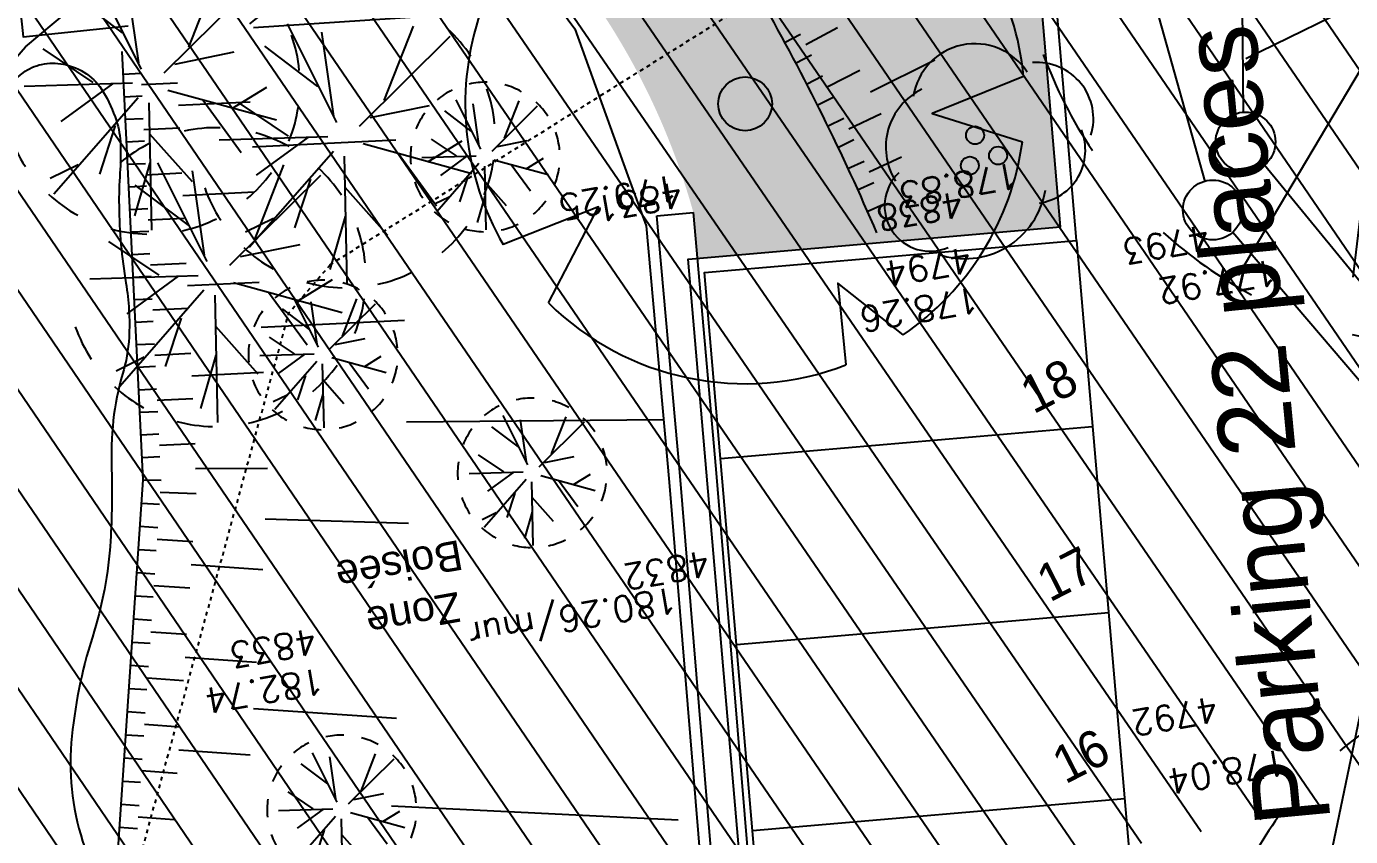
# Model space of a CAD drawing. Extents: x -2313930 to 3286427, y -3858277 to 2572692.
# Drawn here: x 6280 to 8052, y 3329 to 4413 of the extents above; entities that cross this region are included whole.
import ezdxf
from ezdxf.enums import TextEntityAlignment as Align
from ezdxf.lldxf.tags import DXFTag

# ---------------------------------------------------------------- set-up
doc = ezdxf.new("R2010")
doc.units = 0
doc.linetypes.add('STYLE_01', pattern=[0.41664, 0.20828, -0.20836])
doc.layers.add('_GAZELEC-RESERVATION 2', color=132, linetype='Continuous', lineweight=18)
doc.layers.add('Fond topo - P', color=252, linetype='Continuous', lineweight=50)
for name, color, linetype in [('AEP_SSL', 252, 'Continuous'), ('DWG_280-140115-P - ALTEA-CANA', 252, 'Continuous'), ('Fond topo - CLO_MUR', 252, 'Continuous'), ('Fond topo - TAL', 252, 'Continuous'), ('Fond topo - TAL_HAC', 252, 'Continuous'), ('Fond topo - VEG', 252, 'Continuous'), ('Fond topo - VEG_TXT_ESSENCE', 252, 'Continuous'), ('Fond topo - Z_500', 252, 'Continuous'), ('prlm-VRD', 2, 'Continuous'), ('SA - arbre', 252, 'Continuous'), ('SA - arbuste', 252, 'Continuous'), ('SA - bordure', 252, 'Continuous'), ('SA - bât D', 252, 'Continuous'), ('SA - couvre sol', 252, 'Continuous'), ('SA - enrobé', 252, 'Continuous'), ('SA - EP-réso', 252, 'EP'), ('SA - EU-réso', 252, 'EU'), ('SA - EVMV', 252, 'Continuous'), ('SA - limite revêtement', 252, 'Continuous'), ('SA - marquage au sol', 252, 'Continuous')]:
    doc.layers.add(name, color=color, linetype=linetype)
for name, color, linetype, plot in [('Fond topo - N', 252, 'Continuous', False), ('Fond topo - NCACHE', 252, 'Continuous', False), ('Fond topo - ZCACHE', 252, 'Continuous', False)]:
    doc.layers.add(name, color=color, linetype=linetype, plot=plot)
doc.styles.add('2000_ARIAL', font='arial.ttf', dxfattribs={"height": 0.400000006})
doc.styles.add('Arial', font='arial.ttf')
doc.styles.add('Futura Std Book', font='')
doc.styles.add('Lignes', font='arial.ttf', dxfattribs={"height": 0.35})
doc.styles.add('SIMPLEX', font='simplex_.ttf', dxfattribs={"height": 1.25})
doc.styles.get('Futura Std Book').set_extended_font_data('Futura Std Book')
tags = doc.linetypes.add('EP', pattern='A,5,-0.25,["EP",Lignes,S=1,R=0,X=0,Y=-0.18],-1.25', length=6.5).pattern_tags.tags
tags[15:16] = [DXFTag(74, 4), DXFTag(75, 0), DXFTag(340, '0'), DXFTag(46, 0.0), DXFTag(50, 0.0), DXFTag(44, 0.0), DXFTag(45, 0.0)]
tags[4:5] = [DXFTag(74, 4), DXFTag(75, 0), DXFTag(340, '0'), DXFTag(46, 0.0), DXFTag(50, 0.0), DXFTag(44, 0.0), DXFTag(45, 0.0)]
tags = doc.linetypes.add('EU', pattern='A,5,-0.25,["EU",Lignes,S=1,R=0,X=0,Y=-0.18],-1.25', length=6.5).pattern_tags.tags
tags[15:16] = [DXFTag(74, 4), DXFTag(75, 0), DXFTag(340, '0'), DXFTag(46, 0.0), DXFTag(50, 0.0), DXFTag(44, 0.0), DXFTag(45, 0.0)]
tags[4:5] = [DXFTag(74, 4), DXFTag(75, 0), DXFTag(340, '0'), DXFTag(46, 0.0), DXFTag(50, 0.0), DXFTag(44, 0.0), DXFTag(45, 0.0)]
tags = doc.linetypes.add('L16', pattern=[0.37500001490116125, 0.300000011920929, -0.07500000298023224]).pattern_tags.tags
tags[6:7] = [DXFTag(74, 4), DXFTag(75, 0), DXFTag(340, '0'), DXFTag(46, 0.0), DXFTag(50, 0.0), DXFTag(44, 0.0), DXFTag(45, 0.0)]
tags[4:5] = [DXFTag(74, 4), DXFTag(75, 0), DXFTag(340, '0'), DXFTag(46, 0.0), DXFTag(50, 0.0), DXFTag(44, 0.0), DXFTag(45, 0.0)]
tags = doc.linetypes.add('L8', pattern=[0.22500000894069674, 0.1500000059604645, -0.07500000298023224]).pattern_tags.tags
tags[6:7] = [DXFTag(74, 4), DXFTag(75, 0), DXFTag(340, '0'), DXFTag(46, 0.0), DXFTag(50, 0.0), DXFTag(44, 0.0), DXFTag(45, 0.0)]
tags[4:5] = [DXFTag(74, 4), DXFTag(75, 0), DXFTag(340, '0'), DXFTag(46, 0.0), DXFTag(50, 0.0), DXFTag(44, 0.0), DXFTag(45, 0.0)]
pattern_1 = [(349.2763985886067, (-277130161.1279894, -473864756.7787022), (22.32856350872324, 117.9043497231417), [37.5000005625, -202.5000030375]), (79.27639858860677, (-277130147.3110734, -473864759.3953308), (-235.8086994462835, 44.65712701744649), [15.000000225, -105.000001575]), (79.27639858860677, (-277130138.0997961, -473864761.1397498), (-235.8086994462835, 44.65712701744649), [15.000000225, -105.000001575]), (79.27639858860677, (-277130142.7054347, -473864760.2675403), (-235.8086994462835, 44.65712701744649), [18.75000028125, -101.25000151875]), (112.9664661186067, (-277130151.916716, -473864758.5231205), (-191.1515722884832, 280.4658259369293), [12.00000018, -420.7461593111922]), (45.58633105860677, (-277130133.4941673, -473864762.0119574), (22.32856353476547, 117.9043498154048), [12.00000018, -420.7461593111923]), (45.58633105860677, (-277130124.2828801, -473864763.7563783), (22.32856353476547, 117.9043498154048), [26.00000039, -406.6661590999923]), (112.9664661186067, (-277130161.1279894, -473864756.7787022), (-191.1515722884832, 280.4658259369293), [26.00000039, -406.6661590999922]), (349.2763985886067, (-277130073.3609553, -473864750.4999832), (22.32856350872324, 117.9043497231417), [44.42455106636825, -195.5754525336318]), (349.2763985886067, (-277130085.1249766, -473864728.4255323), (22.32856350872324, 117.9043497231417), [82.81008944215131, -56.09585564143782, 43.07431864611476, -58.01973967029608]), (349.2763985886067, (-277130096.7337571, -473864706.3804808), (22.32856350872324, 117.9043497231417), [119.4799495921992, -46.28746189431191, 29.47870124218051, -44.75389087130835]), (349.2763985886067, (-277130108.4191755, -473864684.3209158), (22.32856350872324, 117.9043497231417), [100.4611429069171, -139.5388606930829]), (349.2763985886067, (-277130104.5097786, -473864665.2146754), (22.32856350872324, 117.9043497231417), [65.56973938354608, -174.4302642164539])]

# ---------------------------------------------------------------- blocks, each defined once
blk = doc.blocks.new('200')
at = {"linetype": 'Continuous', "lineweight": -2}
blk.add_circle((0, 0), 0.4, dxfattribs=at)
blk = doc.blocks.new('PTOPO')
at = {"layer": 'Fond topo - NCACHE', "style": 'SIMPLEX'}
blk.add_attdef('MAT', text='', height=0.34, dxfattribs=at).set_placement((0.09999999986030161, -0.09999999962747097), align=Align.TOP_LEFT)
at = {"layer": 'Fond topo - ZCACHE', "style": 'SIMPLEX'}
blk.add_attdef('ALT', (0.09999999986030161, 0.09999999962747097), '', height=0.34, dxfattribs=at)
blk = doc.blocks.new('VEG12')
at = {"ltscale": 2}
for p, q in [((0.01815258799999997, 0.057406781), (0.100441039, 0.47293725)), ((0.05749608, 0.253444298), (0.145517598, 0.414706841)), ((0.037902722, 0.15845596), (-0.06593155700000003, 0.344147082)), ((-0.158788295, 0.086017079), (-0.245985314, 0.284587218)), ((0.04981112299999996, 0.033821695), (0.391570728, 0.285894318)), ((0.143890955, 0.107467204), (0.230033352, 0.253971609)), ((0.2917471699999999, 0.208620217), (0.392372872, 0.233301274)), ((-0.05229389700000003, 0.02983962500000001), (-0.383643778, 0.204631851)), ((-0.25001839, 0.135126714), (-0.3755999820000001, 0.091127132)), ((0.122915307, -0.02992704099999999), (0.317230371, 0.05540147100000001)), ((-0.05265807700000003, -0.029192154), (-0.412380265, -0.256628677)), ((0.057557527, -0.01766878999999999), (0.411943876, -0.08413611500000001)), ((-0.09359106700000003, -0.049762263), (-0.2956446150000001, -0.04653133200000001)), ((0.01825986499999999, -0.057372749), (0.107637982, -0.4128258760000001)), ((0.184132294, -0.04763066399999999), (0.323120213, -0.192805613)), ((0.02259491799999996, -0.07955337300000001), (0.001649748999999978, -0.36183712)), ((-0.151821475, -0.09483882200000002), (-0.2999525240000001, -0.315936062)), ((0.05371548199999998, -0.188497704), (0.197263789, -0.356749422))]:
    blk.add_line(p, q, dxfattribs=at)
for start, end in [(90, 103.8461539085843), (62.30769199853572, 76.15384597947835), (117.6923078993823, 131.5384619204946), (34.61538499867542, 48.46153799321151), (145.3846149358338, 159.2307690506909), (6.923076979206323, 20.76923090842763), (173.0769230068974, 186.9230769931026), (339.2307689837768, 353.0769230207937), (200.7692310571047, 214.6153850641662), (311.5384620067885, 325.3846150013246), (228.4615380795054, 242.3076921006177), (283.8461540205217, 297.6923080014643), (256.1538460914157, 270)]:
    blk.add_arc((0, 0), 0.496982058, start, end, dxfattribs=at)
blk = doc.blocks.new('VEG12A')
at = {"ltscale": 2}
for p, q in [((0.01815258799999997, 0.057406781), (0.100441039, 0.47293725)), ((0.05749608, 0.253444298), (0.145517598, 0.414706841)), ((0.037902722, 0.15845596), (-0.06593155700000003, 0.344147082)), ((-0.158788295, 0.086017079), (-0.245985314, 0.284587218)), ((0.04981112299999996, 0.033821695), (0.391570728, 0.285894318)), ((0.143890955, 0.107467204), (0.230033352, 0.253971609)), ((0.2917471699999999, 0.208620217), (0.392372872, 0.233301274)), ((-0.05229389700000003, 0.02983962500000001), (-0.383643778, 0.204631851)), ((-0.25001839, 0.135126714), (-0.3755999820000001, 0.091127132)), ((0.122915307, -0.02992704099999999), (0.317230371, 0.05540147100000001)), ((-0.05265807700000003, -0.029192154), (-0.412380265, -0.256628677)), ((0.057557527, -0.01766878999999999), (0.411943876, -0.08413611500000001)), ((-0.09359106700000003, -0.049762263), (-0.2956446150000001, -0.04653133200000001)), ((0.02259491799999996, -0.07955337300000001), (0.001649748999999978, -0.36183712)), ((0.01825986499999999, -0.057372749), (0.107637982, -0.4128258760000001)), ((0.184132294, -0.04763066399999999), (0.323120213, -0.192805613)), ((-0.151821475, -0.09483882200000002), (-0.2999525240000001, -0.315936062)), ((0.05371548199999998, -0.188497704), (0.197263789, -0.356749422))]:
    blk.add_line(p, q, dxfattribs=at)
for start, end in [(90, 103.8461539085843), (62.30769199853572, 76.15384597947835), (117.6923078993823, 131.5384619204946), (34.61538499867542, 48.46153799321151), (145.3846149358338, 159.2307690506909), (6.923076979206323, 20.76923090842763), (173.0769230068974, 186.9230769931026), (200.7692310571047, 214.6153850641662), (228.4615380795054, 242.3076921006177), (283.8461540205217, 297.6923080014643), (256.1538460914157, 270)]:
    blk.add_arc((0, 0), 0.496982058, start, end, dxfattribs=at)
blk = doc.blocks.new('A$C1F970F0F')
at = {"layer": 'SA - couvre sol'}
h = blk.add_hatch(dxfattribs=at)
h.set_pattern_fill('PELOUSE6', color=256, scale=20.0000003, angle=-10.72360141139323, style=0, pattern_type=2)
h.set_pattern_definition(pattern_1)
edge = h.paths.add_edge_path()
edge.add_line((7646.833733000393, 9004.239187634612), (7477.034909394343, 8929.894142197196))
edge.add_arc((7434.696929002223, 9026.329550800418), 105.3199535518038, 248.6552803840878, 293.7028870098457, ccw=False)
edge.add_line((7396.362750401272, 8928.233764092513), (7340.429076437112, 8871.198932294612))
edge.add_arc((7468.942843810095, 8745.1663500336), 180.0000005438222, 135.5584717013493, 219.3767829141741)
edge.add_arc((4686.176288028108, 6461.26392506193), 3419.999998216231, 12.585048785930383, 39.37678309475541, ccw=False)
edge.add_line((8024.006178657112, 7206.442835890936), (8219.509561664872, 7248.890723525209))
edge.add_arc((8223.753109693258, 7229.346100284074), 19.99999993767855, 12.249983647925774, 102.24998416524511, ccw=False)
edge.add_arc((4686.176201344639, 6461.263923183918), 3640.000084590873, -4.615344787991717, 12.24998357604062, ccw=False)
edge.add_arc((8294.437943437548, 6169.977445866316), 20.00000014751522, -94.6153446132571, -4.615344959063975, ccw=False)
edge.add_line((8292.82862597217, 6150.04229846682), (8093.418862683157, 6166.140179817832))
edge.add_arc((4686.175363890326, 6461.264035144361), 3420.000928369583, -9.235443775684189, -4.9504103777057935, ccw=False)
edge.add_line((8061.843408481891, 5912.381895936595), (8521.34448288443, 5951.967918737956))
edge.add_line((8521.34448288443, 5951.967918737956), (8610.609832601514, 4915.805915142612))
edge.add_line((8610.609832601513, 4915.805915142613), (8112.455023229381, 4872.889881516216))
edge.add_line((8112.455023229382, 4872.889881516216), (8135.919816270769, 4600.518498862564))
edge.add_line((8135.919816270769, 4600.518498862564), (8634.074625419682, 4643.434532436447))
edge.add_line((8634.074625419682, 4643.434532436448), (8744.797991940773, 3358.19512460702))
edge.add_line((8744.797991940773, 3358.195124607019), (8246.754370085053, 3315.288669890853))
edge.add_line((8246.754370085053, 3315.288669890853), (8265.505759157297, 3110.932708469081))
edge.add_line((8265.505759157297, 3110.932708469081), (8762.178919040502, 3156.443199355649))
edge.add_line((8762.178919040503, 3156.443199355648), (8787.07957847176, 2867.404761880945))
edge.add_line((8787.07957847176, 2867.404761880946), (8288.924769134286, 2824.48872843756))
edge.add_line((8288.924769134286, 2824.48872843756), (8303.969088563064, 2649.859355084878))
edge.add_line((8303.969088563066, 2649.859355084878), (8345.097518516532, 2658.459544537745))
edge.add_line((8345.097518516532, 2658.459544537744), (8336.330575091022, 2700.556345111646))
edge.add_line((8336.330575091022, 2700.556345111646), (9020.027266334513, 2842.897281088713))
edge.add_line((9020.027266334513, 2842.897281088713), (8947.20038422563, 3719.594510961972))
edge.add_line((8947.20038422563, 3719.594510961972), (8931.509215578299, 3908.486354448317))
edge.add_line((8931.509215578299, 3908.486354448317), (8875.194980365228, 4578.069331261042))
edge.add_line((8875.194980365228, 4578.069331261042), (8827.905410799856, 5026.715447751275))
edge.add_line((8827.905410799856, 5026.715447751276), (8772.223263227552, 5502.243613790299))
edge.add_arc((1776.092496253554, 4752.857531580154), 7036.151306560315, 6.113889428418106, 17.84258743998169)
edge.add_line((8473.81835812193, 6908.75490576587), (8366.257456928231, 7197.474337847268))
edge.add_line((8366.257456928231, 7197.474337847267), (7657.937547416321, 8986.453584762252))
edge.add_line((7657.937547416321, 8986.453584762254), (7654.260125354509, 8985.031741399463))
edge.add_line((7654.260125354508, 8985.031741399462), (7646.833733000392, 9004.23918763461))
h = blk.add_hatch(dxfattribs=at)
h.set_pattern_fill('PELOUSE6', color=256, scale=20.0000003, angle=-10.72360141139323, style=0, pattern_type=2)
h.set_pattern_definition(pattern_1)
edge = h.paths.add_edge_path()
edge.add_arc((4686.17633280365, 6461.263957909795), 2929.999943103911, 34.48608965995057, 42.89962862937583)
edge.add_arc((6700.681395940306, 8333.233251919955), 179.999999986126, 42.89962847510776, 139.7693510133963)
edge.add_arc((8036.110016895354, 7056.094568132154), 2027.519382076243, 136.5878893291629, 177.4536643126465)
edge.add_line((6010.592568096673, 7146.171807559098), (6018.948373371913, 7145.931843945988))
edge.add_line((6018.948373371913, 7145.931843945988), (6030.66105542983, 6828.889455646445))
edge.add_line((6030.661055429829, 6828.889455646445), (6086.545484387591, 6513.581804602189))
edge.add_line((6086.545484387591, 6513.581804602189), (6198.444306795145, 6127.414684863436))
edge.add_line((6198.444306795145, 6127.414684863435), (6298.474729685709, 5856.208511224729))
edge.add_line((6298.474729685709, 5856.20851122473), (6412.911502342192, 5600.584971789341))
edge.add_line((6412.911502342192, 5600.58497178934), (6430.976089253624, 5561.150698599641))
edge.add_line((6430.976089253624, 5561.150698599641), (6391.541816136887, 5543.086111698089))
edge.add_line((6391.541816136887, 5543.086111698089), (6373.477229225455, 5582.520384887787))
edge.add_line((6373.477229225455, 5582.520384887787), (6385.636062437989, 5588.090268212786))
edge.add_line((6385.636062437989, 5588.090268212785), (6270.263852773479, 5845.803342882811))
edge.add_line((6270.263852773479, 5845.803342882812), (6260.946051039006, 5842.366608122313))
edge.add_line((6260.946051039007, 5842.366608122313), (6247.104147932258, 5879.895286746139))
edge.add_line((6247.104147932258, 5879.895286746139), (6256.486317609877, 5883.355762637208))
edge.add_line((6256.486317609876, 5883.355762637208), (6193.646684101131, 6053.728895531077))
edge.add_line((6193.64668410113, 6053.728895531078), (6224.942961944316, 5457.232163833863))
edge.add_line((6224.942961944316, 5457.232163833862), (6349.299166892059, 5359.882025415485))
edge.add_line((6349.29916689206, 5359.882025415484), (6631.131740746965, 5067.486222945057))
edge.add_line((6631.131740746965, 5067.486222945058), (7007.85703846356, 4662.392471667164))
edge.add_arc((6266.884495562824, 4074.377509715027), 945.9396940674151, 15.593354854106678, 38.434526739372416, ccw=False)
edge.add_line((7178.007696354092, 4328.653772497254), (7183.460765751301, 4267.538145496965))
edge.add_line((7183.460765751301, 4267.538145496964), (7669.186119522447, 4309.38338142006))
edge.add_line((7669.186119522446, 4309.383381420061), (7572.789861443083, 5439.941213907456))
edge.add_line((7572.789861443084, 5439.941213907456), (7073.641136563043, 5396.939554527152))
edge.add_line((7073.641136563043, 5396.939554527152), (7049.790845618051, 5685.959026753412))
edge.add_line((7049.790845618052, 5685.959026753411), (7549.313860756474, 5728.992931432434))
edge.add_arc((8316.594495169884, 5740.649924566463), 767.3691793620403, 180.3057384606458, 180.870405297152, ccw=False)
edge.add_line((7549.236240977923, 5736.555152486859), (7069.119661158346, 5822.525488846271))
edge.add_arc((7072.644821027429, 5842.212368796683), 19.99999985711144, 176.038037171249, 259.8481260634846, ccw=False)
edge.add_arc((8504.663289780396, 5743.031176354228), 1455.448990157917, 169.2799127558144, 176.0380375514712, ccw=False)
edge.add_arc((4686.176394906122, 6461.263910698351), 2429.999890929686, -10.61202557555735, -2.87348500570751)
edge.add_arc((7133.095811341383, 6338.443570199892), 20.00000020604537, 90.1409179801426, 177.126514438636, ccw=False)
edge.add_line((7133.046621735704, 6358.44350999165), (7614.451910480803, 6359.627511750571))
edge.add_arc((4808.667676000008, 6462.331267599114), 2807.663304587354, -2.096335715599202, 3.063663128893586)
edge.add_line((7612.31817326701, 6612.388327016001), (7134.702083077234, 6568.527275144537))
edge.add_arc((7132.873113816116, 6588.443471704308), 20.00000034913729, 182.9755633723495, 275.24694149338035, ccw=False)
edge.add_arc((4686.176253983268, 6461.263919471268), 2430.000032833829, 2.975562460078157, 14.66949649561051)
edge.add_arc((7056.312932851384, 7081.709150914684), 20.00000017546606, 105.4364946998268, 194.6694959608697, ccw=False)
edge.add_line((7050.989529879269, 7100.987672291234), (7513.850932238078, 7228.798181061445))
edge.add_arc((4661.509376136225, 6453.410151785248), 2955.855028348035, 15.2079308550242, 20.10997397197326)
edge.add_line((7437.158970696407, 7469.701584797454), (6987.694531252516, 7301.450674901103))
edge.add_arc((6980.682960577042, 7320.181341844977), 20.00000018748722, 200.5227063343824, 290.522704699226, ccw=False)
edge.add_arc((4686.301945798502, 6461.319648332696), 2429.862781547547, 20.52251332408417, 34.12876932729812)
edge.add_arc((6713.483443369026, 7834.969993664992), 18.89001674430282, 120.96134875829961, 213.2758309628496, ccw=False)
edge.add_line((6703.765290681826, 7851.168457730977), (7101.268859919588, 8120.247909627737))
at = {"layer": 'SA - EVMV'}
h = blk.add_hatch(dxfattribs=at)
h.set_pattern_fill('_USER', color=256, scale=74.99999999999999, angle=-55.72360141139323, style=0, pattern_type=0)
h.set_pattern_definition([(304.2763985886068, (-277130161.1279894, -473864756.7787022), (61.97477650275113, 42.238928459823), [])])
h.paths.add_polyline_path([(6137.262643169798, 3161.503242351281), (5258.989506963931, 4651.014984356799), (5823.535050065982, 5411.828376675677), (6009.896409179055, 5810.580329425578), (6042.353956317322, 6037.937811191567), (5791.842057863324, 7412.226220178691), (5768.869517604411, 9187.383885517163), (6965.043931057882, 9781.279833201925), (7125.730307530321, 8202.475428701919), (7356.548247893039, 6578.483473019976), (7421.051285208732, 6215.102708379585), (8728.798868082513, 6201.995811803044), (8825.59209412568, 5455.189202343771), (8884.907463838514, 4910.231636065007), (8937.364138919358, 4349.844162727043), (8990.109761245629, 3720.436779551583), (8238.933497559277, 3575.005023445903)])
at = {"layer": 'AEP_SSL', "elevation": 9.999999999999998e-08, "flags": 128}
blk.add_lwpolyline([(-2009.46431272992, 953.3121996921549), (-1974.130445357614, -2549.104167440536), (-1760.191604675106, -3033.974676226209), (-1600.127185498399, -3169.916464212493), (-1007.958216168089, -3359.143878629571), (-742.7402135561805, -3373.227271705965), (185.7644486929067, -3466.149391532337), (1457.680139553027, -3407.246855666408), (3098.737656271729, -3442.411852942929), (4165.909978031491, -3426.731274088185), (4366.116630586753, -3387.312489108264), (5044.428961021786, -3091.927656257742), (5412.289028469191, -2796.609514369696), (5536.700633028197, -2598.110987192279), (5703.441363650248, 1048.232751273365), (5867.406317671058, 3278.047774201862), (6182.748241543506, 4434.064793799239), (6284.146511390897, 4550.427419959863), (6475.981668657886, 4711.41474985716), (8025.350887839351, 5692.826034684554), (8693.398131395103, 6258.370148193826), (10978.7345952306, 10130.53863316135)], dxfattribs=at)
at = {"layer": 'DWG_280-140115-P - ALTEA-CANA', "linetype": 'STYLE_01', "ltscale": 25, "elevation": 9.999999999999998e-08, "flags": 128}
for points in [[(6691.563574447015, 4258.773226266023), (7646.571502395369, 4855.803307069168), (8316.716457966017, 5285.571897289529), (8970.22158409534, 5837.460256469487)], [(6035.461037273133, -2689.127097192409), (6121.64256367179, -1057.51115667685), (6205.025182619102, 1052.804655306938), (6365.893186155989, 3202.867456399637), (6636.799193089617, 4194.521173234315), (6692.315677062305, 4259.243408586225)]]:
    blk.add_lwpolyline(points, dxfattribs=at)
at = {"layer": 'Fond topo - CLO_MUR', "ltscale": 2, "flags": 128}
for points in [[(6407.945869109298, 4705.323923757965), (6267.678107068264, 4690.38808070456), (6281.152659512135, 4563.843812761539), (6421.420421427005, 4578.779655649263)], [(7226.843557715468, 3170.014651002745), (7159.812121643467, 3981.229500407708), (7129.201588351054, 4324.299025485333)], [(7275.722161034746, 3173.504808573699), (7208.632483152419, 3985.424500686884), (7178.007696354092, 4328.653772497254)]]:
    blk.add_lwpolyline(points, dxfattribs=at)
at = {"layer": 'Fond topo - CLO_MUR', "linetype": 'L16', "ltscale": 2, "flags": 128}
blk.add_lwpolyline([(7129.201588351054, 4324.299025485333), (7178.007696354092, 4328.653772497254)], dxfattribs=at)
at = {"layer": 'Fond topo - TAL', "ltscale": 2, "flags": 128}
blk.add_lwpolyline([(6430.976089253624, 5561.150698599641, 0.02394732484790523), (6438.416126081117, 5497.116528512835, 0.1142600952357602), (6443.63068675366, 5484.469904925472, 0.08033898922229925), (6549.093783195793, 5377.639133737978, -0.04151558618262319), (6767.514143299376, 5188.188581759985, -0.007003630583660632), (6935.434062547319, 5011.272355460585, -0.004971043128198164), (7165.971708763474, 4756.430009564167, -0.05280067891984588), (7269.612324424946, 4611.23233276563, -0.0271772235972432), (7423.187462316326, 4301.320192780555)], format="xyb", dxfattribs=at)
at = {"layer": 'Fond topo - TAL', "linetype": 'L8', "ltscale": 2, "flags": 128}
blk.add_lwpolyline([(6885.914646545285, 4755.249367140475), (7019.315671317083, 4574.334788540862), (7090.269375227499, 4377.843823550713), (7114.95254918131, 4310.757441436815), (7145.563082491052, 3967.687916450697), (7212.59451858593, 3156.473067041402), (7258.833912327651, 2501.730053470446)], dxfattribs=at)
at = {"layer": 'Fond topo - TAL', "ltscale": 2, "flags": 128}
blk.add_lwpolyline([(6350.073376194009, 2314.377494379673), (6405.400002494907, 2854.715147621459), (6405.877993290544, 3443.868961593448), (6441.582385220579, 3970.843141576634), (6413.407581613261, 4544.073737184924)], dxfattribs=at)
at = {"layer": 'Fond topo - TAL_HAC', "ltscale": 2}
for p, q in [((7328.604035934201, 4553.563482108412), (7370.962401346415, 4576.141544094601)), ((7300.026395815825, 4556.155209439266), (7321.14955146465, 4567.548729541939)), ((7314.823827433357, 4528.39396838499), (7336.058520421082, 4539.57823476639)), ((7357.867105425894, 4497.331993573385), (7400.663323328951, 4519.068684475149)), ((7414.94703091672, 4490.24439384004), (7500.964807765507, 4532.869997385956)), ((6414.890466071077, 4513.90370562669), (6438.861528738105, 4515.081905272375)), ((6439.602970935816, 4499.996889641347), (6487.54509634405, 4502.353288823883)), ((7329.346254728785, 4500.48788336502), (7350.690412239051, 4511.461804387919)), ((6416.373350501157, 4483.733674547646), (6440.344413116198, 4484.911873918814)), ((7343.592260194937, 4472.439678297849), (7365.043798630066, 4483.202182850356)), ((6489.027980687483, 4472.183257287311), (6584.912231417304, 4476.896055194853)), ((6417.856234867468, 4453.563643006742), (6441.827297608672, 4454.741842543593)), ((7357.560453148044, 4444.252091358866), (7379.11727833978, 4454.802128340574)), ((7386.013378153919, 4440.533271103001), (7429.230738521817, 4461.420103296436)), ((6442.568739789054, 4439.656826821059), (6490.510865071124, 4442.013225837913)), ((6419.339119297548, 4423.393611927699), (6443.310182004095, 4424.571811281538)), ((6587.878000258761, 4416.555992187221), (6779.646501666415, 4425.98158772779)), ((7371.249469971761, 4415.927873891474), (7392.909477762169, 4426.264413904418)), ((6420.822003640982, 4393.223580391126), (6444.793066405064, 4394.401779923644)), ((7384.657974420797, 4387.469790633952), (7406.419050442534, 4397.591824697196)), ((7413.031863987728, 4383.189492292585), (7456.653492189766, 4403.218310466625)), ((6445.534508585446, 4379.316764201111), (6493.476633872374, 4381.673162743106)), ((6422.304888059281, 4363.053549124739), (6446.275950765827, 4364.231748478578)), ((7397.784657656266, 4358.880620281495), (7419.644677516279, 4368.78716017549)), ((6494.959518302455, 4351.503131664063), (6590.843769025353, 4356.215928909403)), ((6423.787772437374, 4332.883517771179), (6447.758835166796, 4334.061717120685)), ((7410.628238218683, 4330.163153216414), (7432.585068018814, 4339.853231479193)), ((6448.500277347179, 4318.976701398152), (6496.442402760271, 4321.333100105829)), ((6425.27065689519, 4302.713486212944), (6449.241719562218, 4303.891685858631)), ((6426.753541348146, 4272.543455129569), (6450.724603940311, 4273.721654505069)), ((6451.466046143569, 4258.636638778204), (6499.408171499815, 4260.993037686222)), ((6428.236425691581, 4242.373423592997), (6452.207488341281, 4243.551623147177)), ((6500.891055929896, 4230.823006607179), (6596.775306602869, 4235.535804715063)), ((6429.719310121662, 4212.203392513954), (6453.690372736702, 4213.381591885121)), ((6454.43181493996, 4198.296576158256), (6502.373940330865, 4200.652975249286)), ((6431.202194487973, 4182.033360973049), (6455.173257137671, 4183.211560527229)), ((6599.741075473436, 4175.19574198628), (6791.509576910889, 4184.621338184717)), ((6432.685078866065, 4151.863329619488), (6456.656141498434, 4153.041529082163)), ((6457.397583810528, 4137.956513429473), (6505.339709127255, 4140.312912629338)), ((6434.167963284363, 4121.693298353101), (6458.139025990909, 4122.87149770694)), ((6506.822593470691, 4110.142881092766), (6602.706844200511, 4114.855679000309)), ((6435.650847627798, 4091.523266816529), (6459.621910294825, 4092.701466462215)), ((6460.363352492536, 4077.616450831187), (6508.305477945836, 4079.972849626039)), ((6437.133732080754, 4061.353235733154), (6461.104794821959, 4062.531435270004)), ((6794.137144726848, 4048.721455197542), (7138.057422780449, 4051.808081956326)), ((6438.616616424189, 4031.183204196581), (6462.587679165394, 4032.361403733432)), ((6463.329121368652, 4017.276388006566), (6511.271246690239, 4019.632786731573)), ((6440.099500877146, 4001.013173113206), (6464.070563583691, 4002.191372467044)), ((6441.582385220579, 3970.843141576634), (6465.581354196804, 3970.620678914378)), ((6511.8700216055, 3986.104328908211), (6607.868660137954, 3986.615602441871)), ((6464.504291762467, 3954.42148651004), (6512.468796429257, 3952.575871102179)), ((6439.482126965094, 3939.844660467112), (6463.42722926436, 3938.222293643842)), ((6604.857928848046, 3918.803746860395), (6796.764712428423, 3912.821572232028)), ((6437.381868600773, 3908.846179283413), (6461.326970917368, 3907.22381255165)), ((6460.276841826714, 3891.724571942472), (6508.167046523676, 3888.479838940806)), ((6435.28161025378, 3877.847698191221), (6459.226712644553, 3876.225331350623)), ((6433.181351906788, 3846.849217099028), (6457.12645429756, 3845.226850258429)), ((6506.066788142025, 3857.481357665602), (6601.847197558138, 3850.991891278918)), ((6456.0763251154, 3829.72760966658), (6503.966529795033, 3826.482876573409)), ((6431.081093599315, 3815.850735714988), (6455.026195927692, 3814.228369170569)), ((6428.980835252323, 3784.852254622796), (6452.925937563372, 3783.229887986871)), ((6451.87580839854, 3767.730647486527), (6499.766013026185, 3764.485914118838)), ((6426.880576853343, 3753.853773256085), (6450.82567921638, 3752.231406894678)), ((6424.780318506351, 3722.855292163893), (6448.7254208174, 3721.232925527968)), ((6497.665754718711, 3733.487432734799), (6593.446164088384, 3726.99796597776)), ((6447.675291652569, 3705.733685027625), (6495.56549637172, 3702.488951642606)), ((6422.680060119153, 3691.856810984527), (6446.625162470408, 3690.234444435775)), ((6420.579801772162, 3660.858329892334), (6444.524904123416, 3659.235963343582)), ((6589.245647371524, 3665.001003797707), (6780.806466157308, 3652.022070653984)), ((6443.474775032761, 3643.736722734404), (6491.364979660406, 3640.491989366716)), ((6418.47954342517, 3629.859848800142), (6442.424645815942, 3628.237481959543)), ((6416.37928506085, 3598.861367616443), (6440.324387468951, 3597.23900086735)), ((6489.264721313414, 3609.493508274522), (6585.045130694868, 3603.004041704828)), ((6439.27425828679, 3581.739760275501), (6487.164462949094, 3578.495027090824)), ((6414.279026805362, 3567.862886506921), (6438.22412910463, 3566.240519683652)), ((6412.178768406383, 3536.864405140211), (6436.123870734762, 3535.242038595792)), ((6773.995880573213, 3534.782240095016), (7157.537764704764, 3516.03062350402)), ((6435.073741552601, 3519.742798003942), (6482.963946346616, 3516.498064889109)), ((6410.078510059391, 3505.865924048018), (6434.023612387769, 3504.243557503599))]:
    blk.add_line(p, q, dxfattribs=at)
at = {"layer": 'Fond topo - TAL_HAC', "ltscale": 2, "flags": 128}
blk.add_lwpolyline([(6589.127385895029, 4576.177217582969), (6819.681518683442, 4591.494989410115)], dxfattribs=at)
at = {"layer": 'Fond topo - VEG', "linetype": 'L8', "ltscale": 2, "flags": 128}
blk.add_lwpolyline([(6126.727747049433, 2304.061476285623, -0.1732888690432868), (6102.581235373374, 2349.997525856042, -0.0508890116308752), (6095.857340735886, 2521.875654710492, -0.0386629591409588), (6125.608919157425, 2733.183983206446, 0.04316977958239364), (6150.559671984999, 2922.734117696825, 0.0353710499508257), (6145.998574597054, 3097.317748161249, -0.04151246656344463), (6143.935963930468, 3246.17985755902, -0.07825849820887826), (6179.607406451853, 3401.805474372008, 0.07744789971661276), (6215.901003647436, 3558.981919075625, 0.06149378927511025), (6208.375924854068, 3707.902976237563, -0.06073956917948042), (6200.531552762145, 3858.647761765046, -0.05204674825157406), (6230.7983895258, 4031.505901908121, 0.06675750323585504), (6250.469210656124, 4167.142637314562, 0.025670157375637), (6245.881806278992, 4280.002391043279, -0.02651846335887715), (6241.626195431167, 4389.264050757969, -0.01155330390985834), (6243.355179510549, 4435.719484082019, -0.01897018986328855), (6246.13278066693, 4463.901413466268, -0.1145297545621785), (6255.789441754406, 4489.229968720707, -0.08440652786009567), (6280.997918423193, 4515.714197702435, -0.1084198486250266), (6305.800532160016, 4526.959256335407, -0.1011423353125477), (6334.947780047085, 4527.194413794164, -0.1032633884982007), (6365.949027258232, 4514.111820601956, -0.1071998021190175), (6388.110607905014, 4490.422289899531, -0.05568834109540827), (6405.779070714256, 4451.614851286478, -0.07246199636495074), (6411.377345286576, 4419.255514848068, -0.02401529230777726), (6410.576199302544, 4381.797833343162, 0.02046775607659728), (6409.324746116832, 4337.862569346122, 0.03858989738268137), (6418.61477645759, 4234.450990949024, -0.05510517158192826), (6422.73706464406, 4161.745127455149, -0.06022444819988705), (6414.040487528225, 4112.201962683026, 0.04813009251129964), (6401.682945357792, 4050.570387419985, 0.03319103436730272), (6399.339312853017, 3984.279470352506, -0.02318773307712683), (6397.882876964231, 3889.395712822452, -0.06193645145952207), (6373.687695968691, 3760.413536495536, 0.05632341114831078), (6345.51491510971, 3618.977442973709, 0.1063178399564556), (6363.514090879794, 3478.851422113212, -0.09680147185014497), (6386.13497547047, 3325.642968625706, -0.07888339118735782), (6359.437800283662, 3196.499683631936, 0.0976752058397291), (6341.722232569164, 3091.124721665765, 0.05553186209350269), (6357.096499566722, 2981.328348065176, -0.07160716225814948), (6366.305953621561, 2895.668239978307, -0.003764726506217527), (6361.813234161172, 2792.213188795524, -0.004345252965709072), (6356.467450687216, 2702.654249848009, -0.003010567731100479), (6347.428315699053, 2581.271676234953, -0.01408587215240294), (6344.610134765176, 2555.404935589592, -0.04006767187352891), (6336.954146448975, 2520.643757193586, 0.02217965443780103), (6320.906362764812, 2458.451016601791, 0.02305005866794476), (6313.405529578435, 2412.578617432685, -0.02117118948215652), (6305.42732584992, 2362.609032426789, -0.05258098112305663), (6295.575532431511, 2331.395087404863, -0.06419298512500282), (6281.795473714037, 2308.35432565896, -0.120668352995315), (6263.740191009645, 2294.242634630788, -0.06491961111852344), (6223.384009530683, 2282.042473573803, -0.04286411078666719), (6190.998804359751, 2279.503356150837, -0.05265038566489467), (6164.695281395306, 2282.478668846067, -0.07490502267167237), (6146.951645691664, 2289.307145747945, -0.05675209825271085)], format="xyb", close=True, dxfattribs=at)
at = {"layer": 'SA - arbre', "ltscale": 3.599999904632568, "elevation": 9.999999999999998e-08, "flags": 128}
for points in [[(7619.936605352015, 4510.833618108872), (7497.682187320269, 4461.396340503768), (7618.243772234337, 4423.167380872987)], [(6984.040671568915, 4207.657106096784), (7050.940000936803, 4336.261419511246), (6923.384369899705, 4285.94572765861)], [(7458.92066167098, 4165.226625025574), (7371.208770164098, 4234.21363535759), (7382.157268588047, 4124.800977641595)]]:
    blk.add_lwpolyline(points, dxfattribs=at)
at = {"layer": 'SA - arbre', "ltscale": 3.599999904632568}
blk.add_circle((7247.190220362281, 4474.182007299433), 36, dxfattribs=at)
for start, end in [(5.615758544138957, 100.9551486135385), (114.6790985122949, 210.1704842142537), (304.4232597303638, 352.1717179394186), (225.3651126067075, 291.121711628256)]:
    blk.add_arc((7247.190220362281, 4474.182007299433), 374.5439996, start, end, dxfattribs=at)
at = {"layer": 'SA - arbuste', "ltscale": 1.600000023841858}
for centre in [(7554.887298874434, 4432.064856130002), (7585.756061985291, 4404.905669054249), (7547.938082910317, 4391.489224373288)]:
    blk.add_circle(centre, 12, dxfattribs=at)
at = {"layer": 'SA - arbuste', "ltscale": 0.800000011920929}
for centre, radius, start, end in [((7554.663503838419, 4471.255908855977), 83.34937599999999, 32.90494459427975, 171.1222224813845), ((7637.875562600552, 4454.112629732832), 75.45535999999998, 342.984259381606, 94.6347045761641), ((7521.869438171671, 4416.363346309422), 86.361088, 116.3248625140686, 211.8320554885289), ((7631.20919402742, 4412.106569950449), 71.35334399999999, 277.8831336048598, 22.28760158997392), ((7494.502866097344, 4337.590596683744), 60.65574399999999, 133.2696689019926, 293.7521366627211), ((7540.965278320442, 4376.368985224544), 109.454336, 251.0377365793105, 350.7437825057393)]:
    blk.add_arc(centre, radius, start, end, dxfattribs=at)
at = {"layer": 'SA - bordure', "elevation": 9.999999999999998e-08, "flags": 128}
for points in [[(7840.575959495666, 2552.961207407581), (7819.347498332593, 2799.374007275091), (7321.422244755297, 2753.793368968611), (7192.674143764151, 4248.257796869237), (7690.828953210458, 4291.173830386799), (7591.016635747426, 5461.585531299106), (7091.850687591973, 5418.582388192286), (7070.392670765777, 5667.659792809723), (7569.773817164003, 5710.681475503377, -0.01155855900407717), (7569.270504419754, 5753.285889708797), (7072.644821084964, 5842.212368975363, -0.02949970069968248), (7094.269754879408, 6010.059040394906, 0.03378052871926594), (7133.095811010017, 6338.44357045222), (7633.669469462158, 6339.674716300604, 0.02605809049415018), (7631.103103215665, 6634.197565109461), (7132.873113495158, 6588.443471385939, 0.05106874003880187), (7056.312932571319, 7081.70915106251)], [(7820.649767117093, 2551.244566048057), (7801.147154171279, 2777.624304314852), (7303.221900571106, 2732.043666012704), (7171.03131007614, 4266.467347902498), (7669.203327909506, 4309.384863985032), (7572.789861443084, 5439.941213907456), (7073.641136563043, 5396.939554527152), (7048.749837077766, 5685.869343842984), (7549.313860756474, 5728.992931432434, -0.002007939904392669), (7549.232787918391, 5736.555770782382), (7069.119661158346, 5822.525488846272, -0.382913591383437), (7052.692618381217, 5843.594252820287, -0.02949643212679679), (7074.61531415953, 6013.760839296712, 0.03377859132087666), (7113.120957878611, 6339.446185471384, -0.3988867034752035), (7133.046621735704, 6358.44350999165), (7614.451910480803, 6359.627511750571, 0.02251854742366692), (7612.31817326701, 6612.388327016001), (7134.702083077235, 6568.527275144538, -0.4258729914871566), (7112.900078199147, 6587.405270960267, 0.05106873993652463), (7036.964878374047, 7076.644292085395, -0.4102981154760822)]]:
    blk.add_lwpolyline(points, format="xyb", dxfattribs=at)
at = {"layer": 'SA - enrobé'}
blk.add_lwpolyline([(5900.497056554697, 8590.419456090678), (6360.210637578124, 9053.969607238887), (7370.412407968218, 8625.864014690866), (6911.799090041725, 9536.10230415287), (7010.70128525668, 9585.742926046769), (7020.781452921752, 9564.310513012775), (7026.744363143154, 9567.115009892732), (7262.580432867897, 9105.719912583041), (7291.122638515357, 9119.14398292848), (7342.762054097051, 9009.348459506178), (7434.067245025048, 9026.616541510186), (7377.912303133283, 8937.40151477274), (7468.942843266607, 8745.166350041736), (4686.176285657987, 6461.263924183753), (8527.026134476295, 5741.917854959565), (8021.176637476873, 5699.405891852376), (8026.438139240248, 5638.331646462964), (8283.817952682304, 2650.753781131409), (7840.575959495666, 2552.961207407581), (8504.663795556335, 5743.031099718173), (4688.35858653882, 6461.895392988572), (6700.681395911883, 8333.233252020125), (8036.110024208943, 7056.094562955612), (5990.566606092258, 7146.026651659193)], dxfattribs=at)
at = {"layer": 'SA - EP-réso', "ltscale": 0.75, "elevation": 9.999999999999998e-08, "flags": 128}
blk.add_lwpolyline([(7893.075708739702, 6612.674810961569), (7913.553415527937, 4462.981024853098)], dxfattribs=at)
at = {"layer": 'SA - EP-réso', "ltscale": 0.75, "flags": 128}
blk.add_lwpolyline([(7942.052601225953, 4392.434483061495), (8925.324815436685, 3193.526508505319)], dxfattribs=at)
at = {"layer": 'SA - EU-réso', "ltscale": 0.75, "elevation": 9.999999999999998e-08, "flags": 128}
blk.add_lwpolyline([(6727.763208986407, 8417.020677996366), (7862.330741037192, 4370.375687025537)], dxfattribs=at)
at = {"layer": 'SA - EU-réso', "ltscale": 0.75, "flags": 128}
blk.add_lwpolyline([(7899.900748985031, 4302.301101287448), (8932.073492253152, 3093.527575714964)], dxfattribs=at)
at = {"layer": 'SA - limite revêtement', "elevation": 9.999999999999998e-08, "flags": 128}
blk.add_lwpolyline([(7690.828953210458, 4291.173830386799), (7819.347498332593, 2799.374007275091)], dxfattribs=at)
at = {"layer": 'SA - marquage au sol', "elevation": 9.999999999999998e-08, "flags": 128}
for points in [[(7712.286970059531, 4042.096425765031), (7214.132160590347, 3999.1803922518)], [(7733.744986885727, 3793.019021147595), (7235.59017742209, 3750.102987538526)], [(7755.203003717469, 3543.94161643432), (7257.048194248286, 3501.02558292109)]]:
    blk.add_lwpolyline(points, dxfattribs=at)
at = {"layer": 'Fond topo - P', "ltscale": 2}
ref = blk.add_blockref('PTOPO', (7178.007696354092, 4328.653772497254), dxfattribs=dict(at, xscale=99.99999999999994, yscale=99.99999999999994, zscale=99.99999999999994, rotation=190.0656205306617))
ref.add_attrib('MAT', '4831', dxfattribs={"layer": 'Fond topo - N', "color": 0, "ltscale": 2, "height": 33.99999999999999, "rotation": 190.0656204987762, "style": 'SIMPLEX'}).set_placement((7166.413854504864, 4336.752095156107), align=Align.TOP_LEFT)
ref.add_attrib('ALT', '179.25', (7153.613846787886, 4379.721820108671), dxfattribs={"layer": 'Fond topo - Z_500', "color": 0, "ltscale": 2, "height": 33.99999999999999, "rotation": 190.0656204987762, "style": 'SIMPLEX'})
ref = blk.add_blockref('PTOPO', (7553.328936110374, 4315.972170527109), dxfattribs=dict(at, xscale=99.99999999999994, yscale=99.99999999999994, zscale=99.99999999999994, rotation=190.0656205306617))
ref.add_attrib('MAT', '4838', dxfattribs={"layer": 'Fond topo - N', "color": 0, "ltscale": 2, "height": 33.99999999999999, "rotation": 190.0656204987762, "style": 'SIMPLEX'}).set_placement((7541.735094284022, 4324.07049318163), align=Align.TOP_LEFT)
ref.add_attrib('ALT', '178.83', (7609.375334810165, 4396.233717267072), dxfattribs={"layer": 'Fond topo - Z_500', "color": 0, "ltscale": 2, "height": 33.99999999999999, "rotation": 190.0656204987762, "style": 'SIMPLEX'})
ref = blk.add_blockref('PTOPO', (7882.981168983125, 4271.263855687258), dxfattribs=dict(at, xscale=99.99999999999994, yscale=99.99999999999994, zscale=99.99999999999994, rotation=190.0656205306617))
ref.add_attrib('MAT', '4793', dxfattribs={"layer": 'Fond topo - N', "color": 0, "ltscale": 2, "height": 33.99999999999999, "rotation": 190.0656204987762, "style": 'SIMPLEX'}).set_placement((7871.387327151226, 4279.362178437617), align=Align.TOP_LEFT)
ref.add_attrib('ALT', '177.92', (7955.313627236224, 4266.586755777264), dxfattribs={"layer": 'Fond topo - Z_500', "color": 0, "ltscale": 2, "height": 33.99999999999999, "rotation": 190.0656204987762, "style": 'SIMPLEX'})
ref = blk.add_blockref('PTOPO', (7564.498948574133, 4241.449911695152), dxfattribs=dict(at, xscale=99.99999999999994, yscale=99.99999999999994, zscale=99.99999999999994, rotation=190.0656205306617))
ref.add_attrib('MAT', '4794', dxfattribs={"layer": 'Fond topo - N', "color": 0, "ltscale": 2, "height": 33.99999999999999, "rotation": 190.0656204987762, "style": 'SIMPLEX'}).set_placement((7552.905106742233, 4249.548234445512), align=Align.TOP_LEFT)
ref.add_attrib('ALT', '178.26', (7556.400625850983, 4229.856069881797), dxfattribs={"layer": 'Fond topo - Z_500', "color": 0, "ltscale": 2, "height": 33.99999999999999, "rotation": 190.0656204987762, "style": 'SIMPLEX'})
ref = blk.add_blockref('PTOPO', (7214.046774019116, 3835.203837586923), dxfattribs=dict(at, xscale=99.99999999999999, yscale=99.99999999999999, zscale=99.99999999999999, rotation=190.0656205306616))
ref.add_attrib('MAT', '4832', dxfattribs={"layer": 'Fond topo - N', "color": 0, "ltscale": 2, "height": 33.99999999999999, "rotation": 190.0656204987762, "style": 'SIMPLEX'}).set_placement((7202.452932210093, 3843.30216033295), align=Align.TOP_LEFT)
ref.add_attrib('ALT', '180.26/mur', (7152.899365363103, 3828.002264693386), dxfattribs={"layer": 'Fond topo - Z_500', "color": 0, "ltscale": 2, "height": 33.99999999999999, "rotation": 190.0656204987762, "style": 'SIMPLEX'})
ref = blk.add_blockref('PTOPO', (6688.105085199878, 3731.042371158232), dxfattribs=dict(at, xscale=99.99999999999994, yscale=99.99999999999994, zscale=99.99999999999994, rotation=190.0656205306617))
ref.add_attrib('MAT', '4833', dxfattribs={"layer": 'Fond topo - N', "color": 0, "ltscale": 2, "height": 33.99999999999999, "rotation": 190.0656204987762, "style": 'SIMPLEX'}).set_placement((6676.511243367978, 3739.140693908592), align=Align.TOP_LEFT)
ref.add_attrib('ALT', '182.74', (6680.006762476727, 3719.448529344877), dxfattribs={"layer": 'Fond topo - Z_500', "color": 0, "ltscale": 2, "height": 33.99999999999999, "rotation": 190.0656204987762, "style": 'SIMPLEX'})
ref = blk.add_blockref('PTOPO', (7894.267436098313, 3639.829583559376), dxfattribs=dict(at, xscale=99.99999999999994, yscale=99.99999999999994, zscale=99.99999999999994, rotation=190.0656205306617))
ref.add_attrib('MAT', '4792', dxfattribs={"layer": 'Fond topo - N', "color": 0, "ltscale": 2, "height": 33.99999999999999, "rotation": 190.0656204987762, "style": 'SIMPLEX'}).set_placement((7882.673594266414, 3647.927906309736), align=Align.TOP_LEFT)
ref.add_attrib('ALT', '178.04', (7968.609425761134, 3611.233400149482), dxfattribs={"layer": 'Fond topo - Z_500', "color": 0, "ltscale": 2, "height": 33.99999999999999, "rotation": 190.0656204987762, "style": 'SIMPLEX'})
at = {"layer": 'Fond topo - VEG', "xscale": 1207.68, "yscale": 1207.68, "zscale": 99.99999999999997, "rotation": 27.02773871768589}
blk.add_blockref('VEG12', (8209.837011056512, 4746.707035607196), dxfattribs=at)
at = {"layer": 'Fond topo - VEG', "ltscale": 2, "zscale": 99.99999999999997, "rotation": 192.432705982593}
for name, p, xscale, yscale in [('VEG12A', (6451.430903148059, 4499.793440041056), 402.5599999999998, 402.5599999999998), ('VEG12A', (6712.812676285415, 4428.127465408372), 402.5599999999998, 402.5599999999998), ('VEG12', (6899.397150492312, 4403.014099828641), 201.2799999999999, 201.2799999999999), ('VEG12A', (6539.580632951158, 4242.204518238095), 402.5599999999998, 402.5599999999998), ('VEG12', (6682.467596065512, 4138.050023288335), 201.2799999999999, 201.2799999999999), ('VEG12', (6962.446430796294, 3980.373231611336), 201.2799999999999, 201.2799999999999), ('VEG12', (8365.547648687738, 3225.987069314241), 1006.399999999999, 1006.399999999999), ('VEG12', (6707.524535217171, 3529.259312352314), 201.2799999999999, 201.2799999999999)]:
    blk.add_blockref(name, p, dxfattribs=dict(at, xscale=xscale, yscale=yscale))
at = {"layer": 'SA - EP-réso', "xscale": 99.99999999999999, "yscale": 99.99999999999999, "zscale": 99.99999999999999, "rotation": 349.2763985886067}
blk.add_blockref('200', (7916.949844931753, 4423.230935610084), dxfattribs=at)
at = {"layer": 'SA - EU-réso', "xscale": 99.99999999999999, "yscale": 99.99999999999999, "zscale": 99.99999999999999, "rotation": 349.2763985886067}
blk.add_blockref('200', (7873.11622087355, 4332.159824092266), dxfattribs=at)
at = {"layer": 'Fond topo - VEG_TXT_ESSENCE', "style": '2000_ARIAL'}
for s, p in [('Boisée', (6864.974610601143, 3890.714749297154)), ('Zone', (6862.858731889551, 3821.213841016321))]:
    blk.add_text(s, height=39.99999999999999, rotation=190.0656205035111, dxfattribs=at).set_placement(p)
at = {"layer": 'SA - bât D', "style": 'Futura Std Book'}
blk.add_text('Parking 22 places', height=101.0101997, rotation=95.41363745353976, dxfattribs=at).set_placement((8030.899338072337, 3514.192099899521))
at = {"layer": 'SA - bât D', "style": 'Arial', "width": 0.9273999929428101}
for s, p in [('18', (7632.878089675813, 4058.225937600421)), ('17', (7654.792555716864, 3806.531596585672)), ('16', (7675.591301503659, 3563.077010087372))]:
    blk.add_text(s, height=49.99999999999999, rotation=27.02773871768589, dxfattribs=at).set_placement(p)

msp = doc.modelspace()

# ---------------------------------------------------------------- linework, layer by layer
at = {"layer": '_GAZELEC-RESERVATION 2'}
msp.add_circle((486248.4803309143, -227485.9628347494), 2800178.148749841, dxfattribs=at)

# ---------------------------------------------------------------- block references
at = {"layer": 'prlm-VRD'}
msp.add_blockref('A$C1F970F0F', (-5.729869075061288, -165.0016201740946), dxfattribs=at)

doc.saveas('drawing.dxf')
